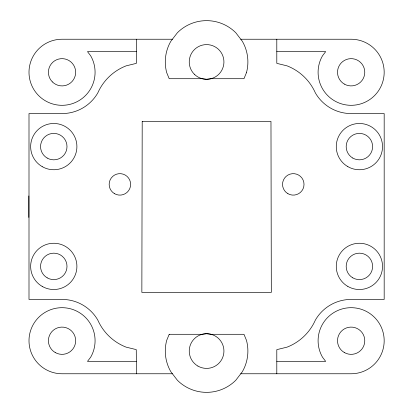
<?xml version="1.0" encoding="UTF-8"?>
<svg xmlns="http://www.w3.org/2000/svg" width="413" height="413" viewBox="0 0 413 413"><rect width="100%" height="100%" fill="white"/><g stroke="black" fill="none" stroke-linecap="round" stroke-linejoin="round"><path stroke-width="0.62" d="M172.407 39.235L62.038 39.235A33.04 33.04 0 0 0 29.499 78.011A33.04 33.04 0 0 0 73.338 103.322A33.04 33.04 0 0 0 90.653 55.755L87.484 51.625L136.378 51.625M240.769 39.235L351.138 39.235A33.04 33.04 0 0 1 383.677 78.011A33.04 33.04 0 0 1 339.837 103.322A33.04 33.04 0 0 1 322.522 55.755L325.692 51.625L276.798 51.625M136.347 373.765L136.347 361.375L87.484 361.375L90.653 357.245A33.04 33.04 0 0 0 73.338 309.678A33.04 33.04 0 0 0 29.499 334.989A33.04 33.04 0 0 0 62.038 373.765L172.407 373.765M276.798 361.375L325.692 361.375L322.522 357.245A33.04 33.04 0 0 1 339.837 309.678A33.04 33.04 0 0 1 383.677 334.989A33.04 33.04 0 0 1 351.138 373.765L240.769 373.765M136.347 361.375L136.264 349.615L126.125 347.142A51.186 51.186 0 0 1 97.804 320.075A41.3 41.3 0 0 0 62.038 299.425L28.998 299.425L28.998 113.575L62.038 113.575A41.3 41.3 0 0 0 97.804 92.925A51.186 51.186 0 0 1 126.125 65.858L136.378 63.354L136.378 39.235M276.798 39.235L276.798 63.354L287.05 65.858A51.186 51.186 0 0 1 315.372 92.925A41.3 41.3 0 0 0 351.138 113.575L384.178 113.575L384.178 299.425L351.138 299.425A41.3 41.3 0 0 0 315.372 320.075A51.186 51.186 0 0 1 287.05 347.142L276.798 349.646L276.798 373.765M28.822 195.948L28.822 217.424M142.201 121.422L141.855 292.404L271.32 292.404L270.974 121.422L142.201 121.422M246.478 72.642L243.969 78.707L211.079 78.707L206.588 79.296L202.096 78.707L169.206 78.707L166.697 72.642A41.3 41.3 0 0 1 170.822 41.3L177.383 32.746A41.3 41.3 0 0 1 235.792 32.746L242.354 41.3A41.3 41.3 0 0 1 246.478 72.642M169.206 334.293L166.697 340.358A41.3 41.3 0 0 0 170.822 371.7L177.383 380.254A41.3 41.3 0 0 0 235.792 380.254L242.354 371.7A41.3 41.3 0 0 0 246.478 340.358L243.969 334.293L211.079 334.293L206.588 333.704L202.096 334.293L169.206 334.293M194.322 74.216A17.346 17.346 0 0 0 223.34 66.441A17.346 17.346 0 0 0 202.096 45.193A17.346 17.346 0 0 0 194.322 74.216M197.915 366.073A17.346 17.346 0 0 0 223.934 351.05A17.346 17.346 0 0 0 197.915 336.027A17.346 17.346 0 0 0 197.915 366.073M52.399 81.913A13.629 13.629 0 0 0 75.202 75.801A13.629 13.629 0 0 0 58.512 59.111A13.629 13.629 0 0 0 52.399 81.913M344.323 84.076A13.629 13.629 0 0 0 364.767 72.275A13.629 13.629 0 0 0 344.323 60.474A13.629 13.629 0 0 0 344.323 84.076M55.223 352.526A13.629 13.629 0 0 0 75.667 340.725A13.629 13.629 0 0 0 55.223 328.924A13.629 13.629 0 0 0 55.223 352.526M344.323 352.526A13.629 13.629 0 0 0 364.767 340.725A13.629 13.629 0 0 0 344.323 328.924A13.629 13.629 0 0 0 344.323 352.526M114.53 193.682A10.738 10.738 0 0 0 130.637 184.384A10.738 10.738 0 0 0 114.53 175.086A10.738 10.738 0 0 0 114.53 193.682M287.907 193.682A10.738 10.738 0 0 0 304.014 184.384A10.738 10.738 0 0 0 287.907 175.086A10.738 10.738 0 0 0 287.907 193.682M47.17 158.06A13.216 13.216 0 0 0 66.994 146.615A13.216 13.216 0 0 0 47.17 135.17A13.216 13.216 0 0 0 47.17 158.06M47.17 277.83A13.216 13.216 0 0 0 66.994 266.385A13.216 13.216 0 0 0 47.17 254.94A13.216 13.216 0 0 0 47.17 277.83M352.79 158.06A13.216 13.216 0 0 0 372.614 146.615A13.216 13.216 0 0 0 352.79 135.17A13.216 13.216 0 0 0 352.79 158.06M352.79 277.83A13.216 13.216 0 0 0 372.614 266.385A13.216 13.216 0 0 0 352.79 254.94A13.216 13.216 0 0 0 352.79 277.83M42.214 166.645A23.128 23.128 0 0 0 76.906 146.615A23.128 23.128 0 0 0 42.214 126.584A23.128 23.128 0 0 0 42.214 166.645M42.214 286.415A23.128 23.128 0 0 0 76.906 266.385A23.128 23.128 0 0 0 42.214 246.355A23.128 23.128 0 0 0 42.214 286.415M347.834 166.645A23.128 23.128 0 0 0 382.526 146.615A23.128 23.128 0 0 0 347.834 126.584A23.128 23.128 0 0 0 347.834 166.645M347.834 286.415A23.128 23.128 0 0 0 382.526 266.385A23.128 23.128 0 0 0 347.834 246.355A23.128 23.128 0 0 0 347.834 286.415"/></g></svg>
